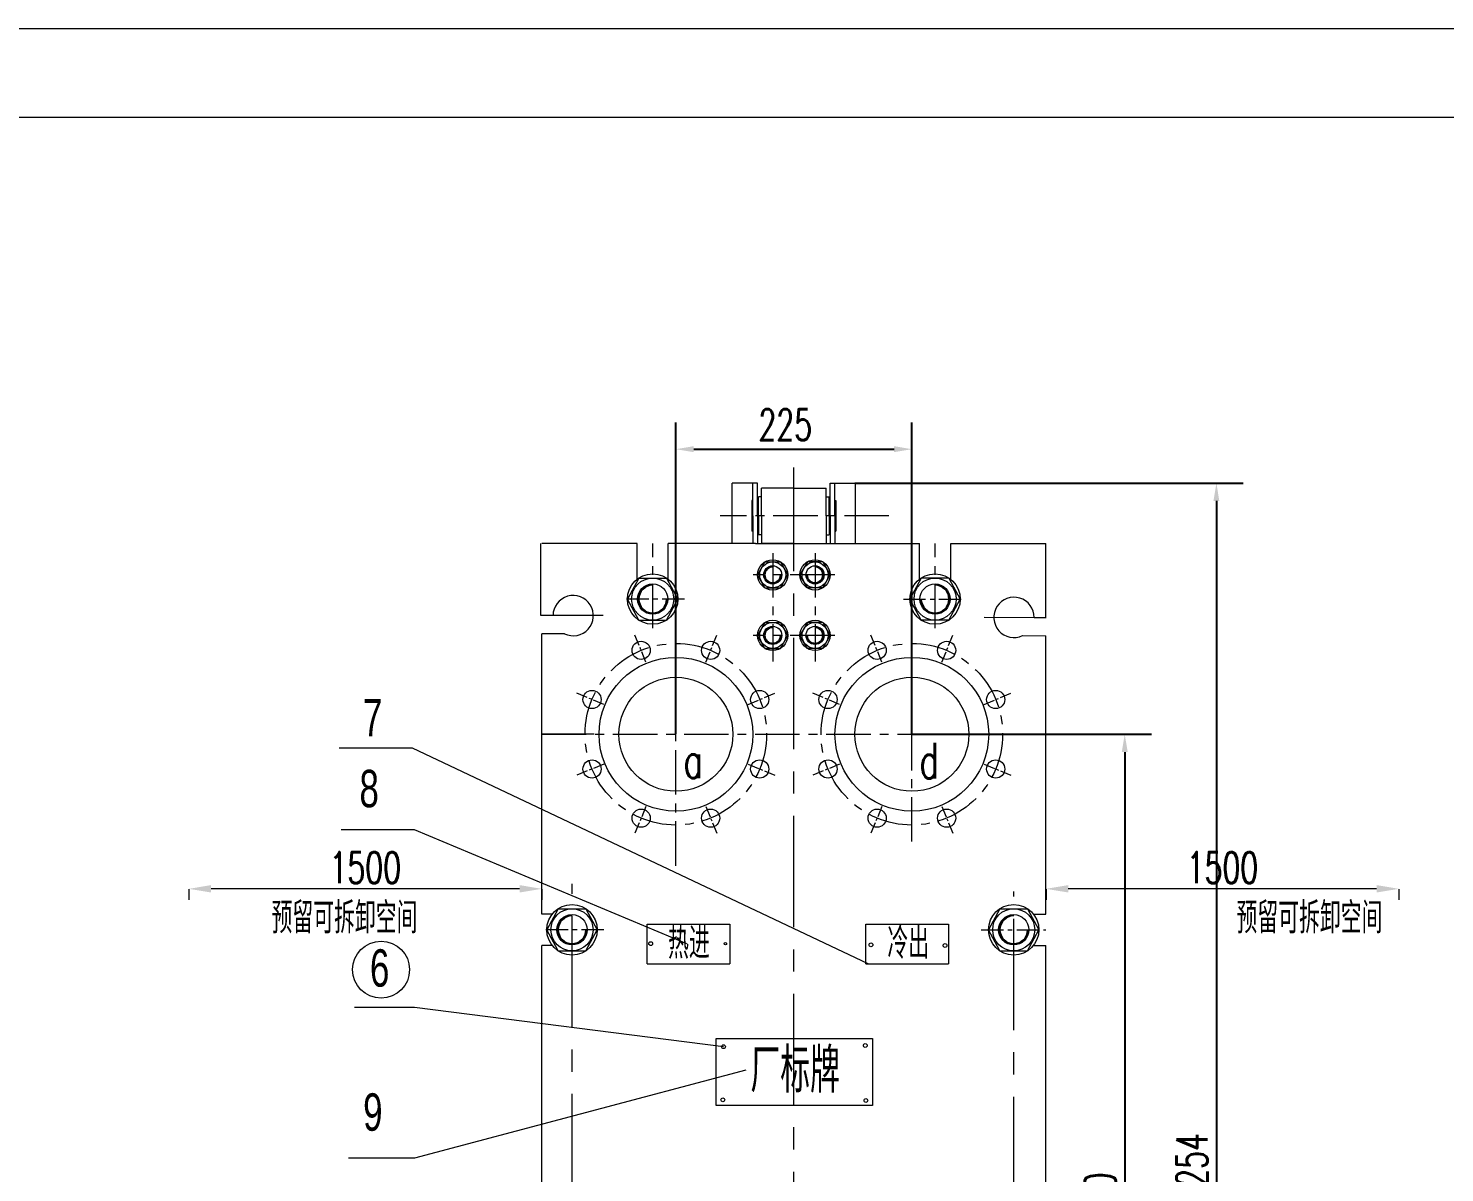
# Model space of a CAD drawing. Header units: millimetres. Extents: x 3108 to 3702, y 1162 to 1582.
# Drawn here: x 3328.6 to 3487.9, y 1453.6 to 1582.2 of the extents above; entities that cross this region are included whole.
import ezdxf

# ---------------------------------------------------------------- set-up
doc = ezdxf.new("R2010")
doc.units = ezdxf.units.MM
doc.linetypes.add('CENTERX2', pattern=[4, 2.5, -0.5, 0.5, -0.5])
doc.layers.get('DEFPOINTS').update_dxf_attribs({"lineweight": 18})
for name, color, linetype, lineweight, true_color in [('1', 1, 'Continuous', 18, 0xff0000), ('2', 2, 'Continuous', 18, 0xffff00), ('3', 3, 'CENTERX2', 18, 0x00ff00), ('3尺寸线', 2, 'Continuous', 18, 0xffff00)]:
    doc.layers.add(name, color=color, linetype=linetype, lineweight=lineweight, true_color=true_color)
doc.styles.add('HZ', font='txt.shx', dxfattribs={"width": 0.67, "bigfont": 'hztxt.shx'})
doc.styles.get("Standard").update_dxf_attribs({"font": 'arial.ttf'})
doc.dimstyles.new('ISO-25', dxfattribs={"dimtxt": 2.5, "dimasz": 2.5, "dimexe": 1.25, "dimexo": 0.625, "dimtad": 1, "dimtxsty": 'Standard', "dimcen": 2.5, "dimadec": 0, "dimazin": 0, "dimtfac": 1, "dimtmove": 0, "dimatfit": 3, "dimfxl": 0, "dimarcsym": 0})
doc.dimstyles.new('STANDARD$0', dxfattribs={"dimtxt": 3.5, "dimasz": 2.5, "dimexe": 1.25, "dimexo": 0.625, "dimtad": 1, "dimdec": 4, "dimdsep": 46, "dimtxsty": 'HZ', "dimcen": 2.5, "dimdle": 5, "dimadec": 0, "dimazin": 0, "dimtfac": 1, "dimtmove": 0, "dimatfit": 3, "dimfxl": 0, "dimtolj": 1, "dimlwd": -1, "dimlwe": -1, "dimarcsym": 0})

# ---------------------------------------------------------------- blocks, each defined once
blk = doc.blocks.new('*D30')
at = {"layer": '2', "color": 0, "transparency": 16777216}
for p, q in [((3443.03, 1485.47), (3443.03, 1484.24)), ((3480.21, 1485.49), (3445.53, 1485.49)), ((3482.71, 1485.47), (3482.71, 1484.24))]:
    blk.add_line(p, q, dxfattribs=at)
for points in [[(3445.53, 1485.91), (3445.53, 1485.08), (3443.03, 1485.49)], [(3480.21, 1485.91), (3480.21, 1485.08), (3482.71, 1485.49)]]:
    blk.add_solid(points, dxfattribs=at)
at = {"layer": 'DEFPOINTS', "color": 0, "transparency": 16777216}
for p in [(3443.03, 1486.09), (3482.71, 1486.09), (3443.03, 1485.49)]:
    blk.add_point(p, dxfattribs=at)
at = {"layer": '2', "color": 0, "transparency": 16777216, "insert": (3462.87, 1487.87), "char_height": 3.5, "attachment_point": 5, "style": 'HZ'}
blk.add_mtext('\\A1;1500', dxfattribs=at)
blk = doc.blocks.new('*D31')
at = {"layer": '2', "color": 0, "transparency": 16777216}
for p, q in [((3346.64, 1485.47), (3346.64, 1484.24)), ((3383.83, 1485.49), (3349.14, 1485.49)), ((3386.33, 1485.47), (3386.33, 1484.24))]:
    blk.add_line(p, q, dxfattribs=at)
for points in [[(3349.14, 1485.91), (3349.14, 1485.08), (3346.64, 1485.49)], [(3383.83, 1485.91), (3383.83, 1485.08), (3386.33, 1485.49)]]:
    blk.add_solid(points, dxfattribs=at)
at = {"layer": 'DEFPOINTS', "color": 0, "transparency": 16777216}
for p in [(3346.64, 1486.09), (3386.33, 1486.09), (3346.64, 1485.49)]:
    blk.add_point(p, dxfattribs=at)
at = {"layer": '2', "color": 0, "transparency": 16777216, "insert": (3366.48, 1487.87), "char_height": 3.5, "attachment_point": 5, "style": 'HZ'}
blk.add_mtext('\\A1;1500', dxfattribs=at)
blk = doc.blocks.new('*D41')
at = {"layer": '2', "color": 0, "lineweight": -2, "ltscale": 0.5, "transparency": 16777216}
for p, q in [((3428.01, 1502.87), (3454.88, 1502.87)), ((3451.88, 1500.87), (3451.88, 1404.85)), ((3428.01, 1402.85), (3454.88, 1402.85))]:
    blk.add_line(p, q, dxfattribs=at)
at = {"layer": '2', "color": 0, "ltscale": 0.5, "transparency": 16777216}
for points in [[(3451.55, 1500.87), (3452.22, 1500.87), (3451.88, 1502.87)], [(3451.55, 1404.85), (3452.22, 1404.85), (3451.88, 1402.85)]]:
    blk.add_solid(points, dxfattribs=at)
at = {"layer": 'DEFPOINTS', "color": 0, "ltscale": 0.5, "transparency": 16777216}
for p in [(3427.95, 1502.87), (3427.95, 1402.85), (3451.88, 1402.85)]:
    blk.add_point(p, dxfattribs=at)
at = {"layer": '2', "color": 0, "ltscale": 0.5, "transparency": 16777216, "insert": (3449.13, 1450.59), "char_height": 3.5, "attachment_point": 5, "rotation": 90, "style": 'HZ'}
blk.add_mtext('\\A1;840', dxfattribs=at)
blk = doc.blocks.new('*D42')
at = {"layer": '2', "color": 0, "lineweight": -2, "ltscale": 0.5, "transparency": 16777216}
for p, q in [((3421.54, 1531.1), (3465.19, 1531.1)), ((3462.19, 1529.1), (3462.19, 1382.05)), ((3443.09, 1380.05), (3465.19, 1380.05))]:
    blk.add_line(p, q, dxfattribs=at)
at = {"layer": '2', "color": 0, "ltscale": 0.5, "transparency": 16777216}
for points in [[(3461.86, 1529.1), (3462.52, 1529.1), (3462.19, 1531.1)], [(3461.86, 1382.05), (3462.52, 1382.05), (3462.19, 1380.05)]]:
    blk.add_solid(points, dxfattribs=at)
at = {"layer": 'DEFPOINTS', "color": 0, "ltscale": 0.5, "transparency": 16777216}
for p in [(3421.48, 1531.1), (3443.03, 1380.05), (3462.19, 1380.05)]:
    blk.add_point(p, dxfattribs=at)
at = {"layer": '2', "color": 0, "ltscale": 0.5, "transparency": 16777216, "insert": (3459.44, 1454.01), "char_height": 3.5, "attachment_point": 5, "rotation": 90, "style": 'HZ'}
blk.add_mtext('\\A1;1254', dxfattribs=at)
blk = doc.blocks.new('*D45')
at = {"layer": '2', "color": 0, "lineweight": -2, "ltscale": 0.5, "transparency": 16777216}
for p, q in [((3401.41, 1502.93), (3401.41, 1537.91)), ((3427.95, 1502.93), (3427.95, 1537.91)), ((3403.41, 1534.91), (3425.95, 1534.91))]:
    blk.add_line(p, q, dxfattribs=at)
at = {"layer": '2', "color": 0, "ltscale": 0.5, "transparency": 16777216}
for points in [[(3403.41, 1535.25), (3403.41, 1534.58), (3401.41, 1534.91)], [(3425.95, 1535.25), (3425.95, 1534.58), (3427.95, 1534.91)]]:
    blk.add_solid(points, dxfattribs=at)
at = {"layer": 'DEFPOINTS', "color": 0, "ltscale": 0.5, "transparency": 16777216}
for p in [(3427.95, 1534.91), (3401.41, 1502.87), (3427.95, 1502.87)]:
    blk.add_point(p, dxfattribs=at)
at = {"layer": '2', "color": 0, "ltscale": 0.5, "transparency": 16777216, "insert": (3413.71, 1537.66), "char_height": 3.5, "attachment_point": 5, "style": 'HZ'}
blk.add_mtext('\\A1;225', dxfattribs=at)

msp = doc.modelspace()

# ---------------------------------------------------------------- linework, layer by layer
at = {"color": 2, "linetype": 'Continuous', "ltscale": 200}
for centre, start, end in [((3412.29582, 1520.78366), 90, 0), ((3417.05862, 1520.78366), 180, 90), ((3412.29582, 1513.97966), 90, 0), ((3417.05862, 1513.97966), 180, 90)]:
    msp.add_arc(centre, 0.9072, start, end, dxfattribs=at)
at = {"color": 2, "linetype": 'Continuous', "ltscale": 0.25}
for centre, start, end in [((3398.80122, 1518.06206), 90, 0), ((3430.55322, 1518.06206), 180, 90), ((3389.72922, 1480.88744), 90, 0), ((3439.39842, 1480.88744), 90, 0)]:
    msp.add_arc(centre, 1.5876, start, end, dxfattribs=at)
at = {"layer": '1'}
msp.add_line((3118.06757, 1572.22091), (3677.06757, 1572.22091), dxfattribs=at)
at = {"layer": '1', "ltscale": 200}
for p, q in [((3407.74764, 1524.29906), (3407.74764, 1531.10306)), ((3410.06898, 1527.41756), (3410.06898, 1531.10306)), ((3410.59482, 1527.41756), (3410.59482, 1531.10306)), ((3418.75962, 1527.41756), (3418.75962, 1531.10306)), ((3419.28546, 1527.41756), (3419.28546, 1531.10306)), ((3421.6068, 1524.29906), (3421.6068, 1531.10306)), ((3409.94786, 1529.14166), (3409.94786, 1525.69346)), ((3410.06898, 1529.14166), (3409.94786, 1529.14166)), ((3410.69268, 1529.14166), (3410.59482, 1529.14166)), ((3410.69268, 1527.41756), (3410.69268, 1529.54234)), ((3411.04842, 1529.54234), (3410.69268, 1529.54234)), ((3414.67722, 1530.53606), (3411.04842, 1530.53606)), ((3411.04842, 1527.41756), (3411.04842, 1530.53606)), ((3414.67722, 1530.53606), (3418.30602, 1530.53606)), ((3418.30602, 1527.41756), (3418.30602, 1530.53606)), ((3418.30602, 1529.54234), (3418.66176, 1529.54234)), ((3418.66176, 1527.41756), (3418.66176, 1529.54234)), ((3418.66176, 1529.14166), (3418.75962, 1529.14166)), ((3419.28546, 1529.14166), (3419.40658, 1529.14166)), ((3419.40658, 1529.14166), (3419.40658, 1525.69346)), ((3410.06898, 1527.41756), (3410.06898, 1524.29906)), ((3410.59482, 1527.41756), (3410.59482, 1524.29906)), ((3410.69268, 1527.41756), (3410.69268, 1525.29278)), ((3411.04842, 1527.41756), (3411.04842, 1524.29906)), ((3418.30602, 1527.41756), (3418.30602, 1524.29906)), ((3418.66176, 1527.41756), (3418.66176, 1525.29278)), ((3418.75962, 1527.41756), (3418.75962, 1524.29906)), ((3419.28546, 1527.41756), (3419.28546, 1524.29906)), ((3397.04352, 1520.28641), (3397.04352, 1524.29906)), ((3400.55892, 1520.28641), (3400.55892, 1524.29906)), ((3410.06898, 1525.69346), (3409.94786, 1525.69346)), ((3410.69268, 1525.69346), (3410.59482, 1525.69346)), ((3411.04842, 1525.29278), (3410.69268, 1525.29278)), ((3414.67722, 1524.29906), (3411.04842, 1524.29906)), ((3414.67722, 1524.29906), (3418.30602, 1524.29906)), ((3414.67722, 1524.29906), (3418.30602, 1524.29906)), ((3418.30602, 1525.29278), (3418.66176, 1525.29278)), ((3418.66176, 1525.69346), (3418.75962, 1525.69346)), ((3419.28546, 1525.69346), (3419.40658, 1525.69346)), ((3428.79552, 1520.28641), (3428.79552, 1524.29906)), ((3432.31092, 1520.28641), (3432.31092, 1524.29906)), ((3443.02722, 1520.21666), (3443.02722, 1524.29906)), ((3443.02722, 1515.9783), (3443.02722, 1520.74046)), ((3386.32722, 1513.52606), (3386.32722, 1514.16152)), ((3386.32722, 1513.52606), (3386.32722, 1514.16152)), ((3386.32722, 1513.52606), (3386.32722, 1514.16152)), ((3386.32722, 1502.86646), (3386.32722, 1514.16152)), ((3443.02722, 1504.62416), (3443.02722, 1513.9362)), ((3386.32722, 1504.62416), (3386.32722, 1511.25806)), ((3443.02722, 1482.64514), (3443.02722, 1504.70505)), ((3386.32722, 1482.64514), (3386.32722, 1502.86646)), ((3386.32722, 1482.64514), (3386.32722, 1501.10876)), ((3387.50487, 1482.64514), (3386.32722, 1482.64514)), ((3441.62277, 1482.64514), (3443.02722, 1482.64514)), ((3386.32722, 1474.45976), (3386.32722, 1479.12974)), ((3386.32722, 1474.45976), (3386.32722, 1479.12974)), ((3386.32722, 1477.42874), (3386.32722, 1479.12974)), ((3387.50487, 1479.12974), (3386.32722, 1479.12974)), ((3386.32722, 1477.42874), (3386.32722, 1479.12974)), ((3441.62277, 1479.12974), (3443.02722, 1479.12974)), ((3443.02722, 1474.45976), (3443.02722, 1479.12974)), ((3443.02722, 1477.42874), (3443.02722, 1479.12974)), ((3443.02722, 1477.42874), (3443.02722, 1479.12974)), ((3443.02722, 1477.42874), (3443.02722, 1479.12974)), ((3386.32722, 1448.97248), (3386.32722, 1476.43453)), ((3443.02722, 1448.97248), (3443.02722, 1475.66897)), ((3386.32722, 1454.52488), (3386.32722, 1470.94436)), ((3443.02722, 1454.52488), (3443.02722, 1470.94436)), ((3386.32722, 1454.52488), (3386.32722, 1465.72796))]:
    msp.add_line(p, q, dxfattribs=at)
at = {"layer": '1', "ltscale": 50}
for p, q in [((3410.59482, 1531.10306), (3407.74764, 1531.10306)), ((3418.75962, 1531.10306), (3421.6068, 1531.10306)), ((3397.04352, 1524.29906), (3386.32722, 1524.29906)), ((3410.36802, 1524.29906), (3400.55892, 1524.29906)), ((3408.32682, 1524.29906), (3402.88362, 1524.29906)), ((3410.36802, 1524.29906), (3428.79552, 1524.29906)), ((3410.42472, 1524.29906), (3418.92972, 1524.29906)), ((3421.02762, 1524.29906), (3426.47082, 1524.29906)), ((3432.31092, 1524.29906), (3443.02722, 1524.29906)), ((3387.59235, 1516.20356), (3386.37356, 1516.20356)), ((3441.69699, 1515.98886), (3442.91574, 1515.97919)), ((3388.87349, 1514.16152), (3386.32722, 1514.16152)), ((3440.39969, 1513.95705), (3443.02722, 1513.9362))]:
    msp.add_line(p, q, dxfattribs=at)
at = {"layer": '1', "ltscale": 0.25}
for p, q in [((3386.23155, 1516.20356), (3386.23155, 1524.29906)), ((3411.4296, 1522.24759), (3410.59482, 1520.78366)), ((3411.4296, 1522.24759), (3413.16204, 1522.24759)), ((3413.16204, 1522.24759), (3413.99682, 1520.78366)), ((3416.1924, 1522.24759), (3415.35762, 1520.78366)), ((3417.92484, 1522.24759), (3416.1924, 1522.24759)), ((3417.92484, 1522.24759), (3418.75962, 1520.78366)), ((3397.24012, 1520.42854), (3395.96622, 1518.06206)), ((3397.24012, 1520.42854), (3400.36232, 1520.42854)), ((3400.36232, 1520.42854), (3401.63622, 1518.06206)), ((3411.4296, 1519.31974), (3410.59482, 1520.78366)), ((3413.16204, 1519.31974), (3413.99682, 1520.78366)), ((3416.1924, 1519.31974), (3415.35762, 1520.78366)), ((3417.92484, 1519.31974), (3418.75962, 1520.78366)), ((3428.99212, 1520.42854), (3427.71822, 1518.06206)), ((3432.11432, 1520.42854), (3428.99212, 1520.42854)), ((3432.11432, 1520.42854), (3433.38822, 1518.06206)), ((3397.24012, 1515.69559), (3395.96622, 1518.06206)), ((3400.36232, 1515.69559), (3401.63622, 1518.06206)), ((3411.4296, 1519.31974), (3413.16204, 1519.31974)), ((3417.92484, 1519.31974), (3416.1924, 1519.31974)), ((3428.99212, 1515.69559), (3427.71822, 1518.06206)), ((3432.11432, 1515.69559), (3433.38822, 1518.06206)), ((3397.24012, 1515.69559), (3400.36232, 1515.69559)), ((3411.4296, 1515.44359), (3410.59482, 1513.97966)), ((3411.4296, 1515.44359), (3413.16204, 1515.44359)), ((3413.16204, 1515.44359), (3413.99682, 1513.97966)), ((3416.1924, 1515.44359), (3415.35762, 1513.97966)), ((3417.92484, 1515.44359), (3416.1924, 1515.44359)), ((3417.92484, 1515.44359), (3418.75962, 1513.97966)), ((3432.11432, 1515.69559), (3428.99212, 1515.69559)), ((3441.69699, 1515.98886), (3443.02722, 1515.9783)), ((3411.4296, 1512.51574), (3410.59482, 1513.97966)), ((3413.16204, 1512.51574), (3413.99682, 1513.97966)), ((3416.1924, 1512.51574), (3415.35762, 1513.97966)), ((3417.92484, 1512.51574), (3418.75962, 1513.97966)), ((3411.4296, 1512.51574), (3413.16204, 1512.51574)), ((3417.92484, 1512.51574), (3416.1924, 1512.51574)), ((3388.16812, 1483.25392), (3386.89422, 1480.88744)), ((3388.16812, 1483.25392), (3391.29032, 1483.25392)), ((3391.29032, 1483.25392), (3392.56422, 1480.88744)), ((3437.83732, 1483.25392), (3436.56342, 1480.88744)), ((3437.83732, 1483.25392), (3440.95952, 1483.25392)), ((3440.95952, 1483.25392), (3442.23342, 1480.88744)), ((3398.17147, 1481.51475), (3407.48581, 1481.51475)), ((3398.17147, 1477.04805), (3398.17147, 1481.51475)), ((3407.48581, 1481.51475), (3407.48581, 1477.04805)), ((3422.75827, 1481.51475), (3432.07261, 1481.51475)), ((3422.75827, 1477.04805), (3422.75827, 1481.51475)), ((3432.07261, 1481.51475), (3432.07261, 1477.04805)), ((3388.16812, 1478.52097), (3386.89422, 1480.88744)), ((3391.29032, 1478.52097), (3392.56422, 1480.88744)), ((3437.83732, 1478.52097), (3436.56342, 1480.88744)), ((3440.95952, 1478.52097), (3442.23342, 1480.88744)), ((3388.16812, 1478.52097), (3391.29032, 1478.52097)), ((3437.83732, 1478.52097), (3440.95952, 1478.52097)), ((3398.17147, 1477.04805), (3407.48581, 1477.04805)), ((3422.75827, 1477.04805), (3432.07261, 1477.04805)), ((3405.93055, 1468.67409), (3423.50587, 1468.67409)), ((3405.93055, 1461.11955), (3405.93055, 1468.67409)), ((3423.50587, 1468.67409), (3423.50587, 1461.11955)), ((3423.50587, 1461.11955), (3405.93055, 1461.11955))]:
    msp.add_line(p, q, dxfattribs=at)
at = {"layer": '1', "lineweight": 0}
msp.add_line((3427.94502, 1516.49239), (3427.94502, 1514.86094), dxfattribs=at)
at = {"layer": '1', "ltscale": 0.25}
for centre, radius in [((3412.29582, 1520.78366), 1.701), ((3412.29582, 1520.78366), 1.46392), ((3417.05862, 1520.78366), 1.701), ((3417.05862, 1520.78366), 1.46392), ((3398.80122, 1518.06206), 2.835), ((3398.80122, 1518.06206), 2.36647), ((3398.80122, 1518.06206), 1.701), ((3430.55322, 1518.06206), 2.835), ((3430.55322, 1518.06206), 2.36647), ((3430.55322, 1518.06206), 1.701), ((3412.29582, 1513.97966), 1.701), ((3412.29582, 1513.97966), 1.46392), ((3417.05862, 1513.97966), 1.701), ((3417.05862, 1513.97966), 1.46392), ((3397.50375, 1512.29558), 1.0206), ((3405.31509, 1512.29558), 1.0206), ((3424.03935, 1512.29558), 1.0206), ((3431.85069, 1512.29558), 1.0206), ((3401.40942, 1502.86646), 8.6436), ((3427.94502, 1502.86646), 8.6436), ((3391.98031, 1506.77213), 1.0206), ((3410.83853, 1506.77213), 1.0206), ((3418.51591, 1506.77213), 1.0206), ((3437.37413, 1506.77213), 1.0206), ((3391.98031, 1498.96079), 1.0206), ((3410.83853, 1498.96079), 1.0206), ((3418.51591, 1498.96079), 1.0206), ((3437.37413, 1498.96079), 1.0206), ((3397.50375, 1493.43735), 1.0206), ((3405.31509, 1493.43735), 1.0206), ((3424.03935, 1493.43735), 1.0206), ((3431.85069, 1493.43735), 1.0206), ((3389.72922, 1480.88744), 2.835), ((3389.72922, 1480.88744), 2.36647), ((3439.39842, 1480.88744), 2.835), ((3439.39842, 1480.88744), 2.36647), ((3389.72922, 1480.88744), 1.701), ((3439.39842, 1480.88744), 1.701), ((3398.58055, 1479.33327), 0.21336), ((3406.97803, 1479.33327), 0.14238), ((3423.34669, 1479.19131), 0.21336), ((3431.67319, 1479.12033), 0.21294), ((3406.76467, 1467.74379), 0.21336), ((3422.70619, 1467.88617), 0.21336), ((3406.69369, 1461.77139), 0.21336), ((3422.77717, 1461.70041), 0.21336)]:
    msp.add_circle(centre, radius, dxfattribs=at)
at = {"layer": '1', "ltscale": 200}
for centre in [(3412.29582, 1520.78366), (3417.05862, 1520.78366), (3412.29582, 1513.97966), (3417.05862, 1513.97966)]:
    msp.add_circle(centre, 1.0206, dxfattribs=at)
at = {"layer": '1', "lineweight": 0}
for centre in [(3401.40942, 1502.86646), (3427.94502, 1502.86646)]:
    msp.add_circle(centre, 6.41036, dxfattribs=at)
at = {"layer": '1', "ltscale": 200}
for centre, start, end in [((3389.86035, 1516.20356), 244.2067936, 180), ((3439.42906, 1516.00686), 359.545274, 295.3384804)]:
    msp.add_arc(centre, 2.268, start, end, dxfattribs=at)
at = {"layer": '2'}
msp.add_line((3108.06757, 1582.22091), (3702.06757, 1582.22091), dxfattribs=at)
at = {"layer": '2', "ltscale": 0.5}
for p, q in [((3371.80723, 1501.31607), (3363.53533, 1501.31607)), ((3423.04541, 1477.04805), (3371.80723, 1501.31607)), ((3372.02983, 1492.12521), (3363.75793, 1492.12521)), ((3402.63607, 1479.31563), (3372.02983, 1492.12521)), ((3372.02983, 1472.14371), (3365.26153, 1472.14371)), ((3406.76467, 1467.74379), (3372.02983, 1472.14371)), ((3409.27333, 1465.10577), (3372.02983, 1455.22359)), ((3372.02983, 1455.22359), (3364.61221, 1455.22359))]:
    msp.add_line(p, q, dxfattribs=at)
msp.add_circle((3368.25907, 1476.40797), 3.20334, dxfattribs=at)
at = {"layer": '3', "ltscale": 5}
for p, q in [((3414.67722, 1381.18977), (3414.67722, 1532.84361)), ((3389.72922, 1409.93079), (3389.72922, 1486.04655)), ((3439.39842, 1409.61579), (3439.39842, 1485.20865))]:
    msp.add_line(p, q, dxfattribs=at)
at = {"layer": '3', "ltscale": 2}
for p, q in [((3425.36151, 1527.41756), (3406.40073, 1527.41756)), ((3398.80122, 1514.77468), (3398.80122, 1524.29906)), ((3430.55322, 1514.77468), (3430.55322, 1524.29906)), ((3412.29582, 1523.24241), (3412.29582, 1511.02988)), ((3417.05862, 1523.24241), (3417.05862, 1511.02988)), ((3419.26992, 1520.78366), (3410.08452, 1520.78366)), ((3401.40942, 1488.08642), (3401.40942, 1518.06206)), ((3427.94502, 1490.81193), (3427.94502, 1518.06206)), ((3419.26992, 1513.97966), (3410.08452, 1513.97966)), ((3386.32722, 1502.86646), (3442.37954, 1502.86646))]:
    msp.add_line(p, q, dxfattribs=at)
at = {"layer": '3'}
for p, q in [((3402.36306, 1518.06206), (3395.50717, 1518.06206)), ((3426.99138, 1518.06206), (3433.84727, 1518.06206)), ((3393.29106, 1480.88744), (3386.43517, 1480.88744)), ((3435.73818, 1480.88744), (3443.02722, 1480.88744))]:
    msp.add_line(p, q, dxfattribs=at)
at = {"layer": '3', "ltscale": 50}
for p, q in [((3393.22689, 1516.20356), (3386.23155, 1516.20356)), ((3436.06262, 1516.03358), (3443.05775, 1515.97806)), ((3392.23438, 1502.86646), (3386.31686, 1502.86646))]:
    msp.add_line(p, q, dxfattribs=at)
at = {"layer": '3', "ltscale": 0.5}
for p, q in [((3398.04621, 1510.98598), (3396.74432, 1514.12902)), ((3404.77263, 1510.98598), (3406.07452, 1514.12902)), ((3424.58181, 1510.98598), (3423.27992, 1514.12902)), ((3431.30823, 1510.98598), (3432.61012, 1514.12902)), ((3393.2899, 1506.22968), (3390.14687, 1507.53156)), ((3409.52894, 1506.22968), (3412.67197, 1507.53156)), ((3419.8255, 1506.22968), (3416.68247, 1507.53156)), ((3436.06454, 1506.22968), (3439.20757, 1507.53156)), ((3393.2899, 1499.50325), (3390.14687, 1498.20136)), ((3409.52894, 1499.50325), (3412.67197, 1498.20136)), ((3419.8255, 1499.50325), (3416.68247, 1498.20136)), ((3436.06454, 1499.50325), (3439.20757, 1498.20136)), ((3398.04621, 1494.74695), (3396.74432, 1491.60391)), ((3404.77263, 1494.74695), (3406.07452, 1491.60391)), ((3424.58181, 1494.74695), (3423.27992, 1491.60391)), ((3431.30823, 1494.74695), (3432.61012, 1491.60391))]:
    msp.add_line(p, q, dxfattribs=at)
at = {"layer": '3', "ltscale": 2}
for centre in [(3401.40942, 1502.86646), (3427.94502, 1502.86646)]:
    msp.add_circle(centre, 10.206, dxfattribs=at)
at = {"layer": '3尺寸线'}
msp.add_lwpolyline([(3702.06757, 1162.22091), (3108.06757, 1162.22091), (3108.06757, 1582.22091), (3702.06757, 1582.22091)], close=True, dxfattribs=at)

# ---------------------------------------------------------------- texts
at = {"layer": '2', "ltscale": 0.5, "char_height": 4.2, "width": 4.02, "attachment_point": 7}
for s, insert in [('\\T1;{\\W0.67;7}', (3366.20821, 1502.62143)), ('\\T1;{\\W0.67;8}', (3365.82601, 1494.60447)), ('\\T1;{\\W0.67;6}', (3367.00621, 1474.43649)), ('\\T1;{\\W0.67;9}', (3366.23929, 1458.24129))]:
    msp.add_mtext(s, dxfattribs=dict(at, insert=insert))
at = {"layer": '2', "attachment_point": 7, "style": 'HZ'}
for s, insert, char_height, width in [('\\T1;a', (3402.26739, 1497.94368), 4, 6.7957143), ('\\T1;d', (3428.80299, 1497.89993), 4, 6.8914286), ('\\T1;预留可拆卸空间', (3355.93669, 1480.47553), 3.5, 24.6225), ('\\T1;预留可拆卸空间', (3464.44909, 1480.47553), 3.5, 24.6225), ('\\T1;热进', (3400.52934, 1477.61613), 3.5, 7.093625), ('\\T1;冷出', (3425.19318, 1477.61613), 3.5, 7.035)]:
    msp.add_mtext(s, dxfattribs=dict(at, insert=insert, char_height=char_height, width=width))
at = {"layer": '2', "ltscale": 0.25, "insert": (3409.80009, 1462.57506), "char_height": 5, "width": 15.15875, "attachment_point": 7, "style": 'HZ'}
msp.add_mtext('\\T1;厂标牌', dxfattribs=at)

# ---------------------------------------------------------------- dimensions: what is measured, and where the dimension line sits
at = {"layer": '2', "ltscale": 0.5}
dim = msp.add_linear_dim(base=(3427.94502, 1534.91187), p1=(3401.40942, 1502.86646), p2=(3427.94502, 1502.86646), text='225', dimstyle='ISO-25', override={"dimtxt": 3.5, "dimasz": 2, "dimexe": 3, "dimexo": 0.0625, "dimgap": 1, "dimzin": 0, "dimtxsty": 'HZ', "dimsah": 1, "dimdle": 4, "dimtofl": 0, "dimatfit": 0, "dimtolj": 1, "dimtzin": 0}, dxfattribs=at)
dim.commit()
dim.dimension.update_dxf_attribs({"geometry": '*D45', "text_midpoint": (3413.71315, 1534.91187), "dimtype": 160})
for base, p1, p2, text, picture, middle in [((3462.19137, 1380.05426), (3421.48122, 1531.10306), (3443.02722, 1380.05426), '1254', '*D42', (3462.19137, 1454.00727)), ((3451.88191, 1402.84766), (3427.94502, 1502.86646), (3427.94502, 1402.84766), '840', '*D41', (3451.88191, 1450.58889))]:
    dim = msp.add_linear_dim(base=base, p1=p1, p2=p2, angle=90, text=text, dimstyle='ISO-25', override={"dimtxt": 3.5, "dimasz": 2, "dimexe": 3, "dimexo": 0.0625, "dimgap": 1, "dimzin": 0, "dimtxsty": 'HZ', "dimsah": 1, "dimdle": 4, "dimtofl": 0, "dimatfit": 0, "dimtolj": 1, "dimtzin": 0}, dxfattribs=at)
    dim.commit()
    dim.dimension.update_dxf_attribs({"geometry": picture, "text_midpoint": middle, "dimtype": 160})
at = {"layer": '2'}
for base, p1, p2, picture, middle in [((3346.6399, 1485.49356), (3386.32722, 1486.0937), (3346.6399, 1486.0937), '*D31', (3366.48356, 1487.86856)), ((3443.02722, 1485.49356), (3482.71454, 1486.0937), (3443.02722, 1486.0937), '*D30', (3462.87088, 1487.86856))]:
    dim = msp.add_linear_dim(base=base, p1=p1, p2=p2, angle=180, text='1500', dimstyle='STANDARD$0', override={"dimdec": 2, "dimsah": 1, "dimatfit": 0}, dxfattribs=at)
    dim.commit()
    dim.dimension.update_dxf_attribs({"geometry": picture, "text_midpoint": middle})

doc.saveas('drawing.dxf')
